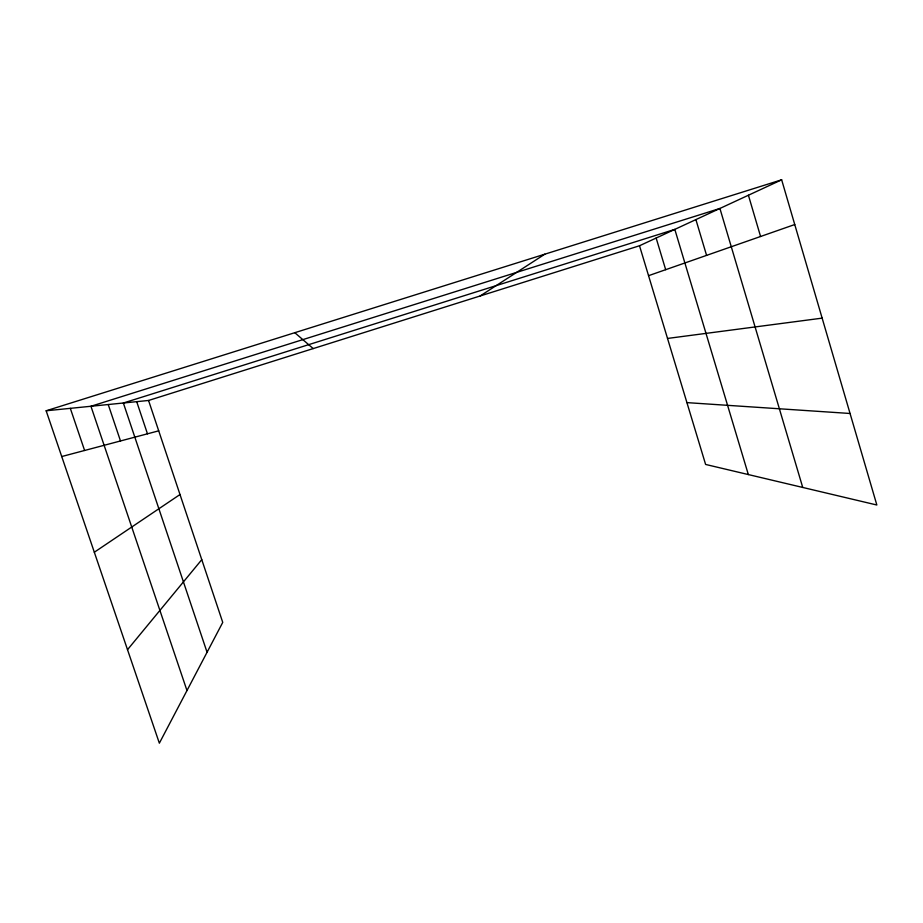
<?xml version="1.0" encoding="UTF-8"?>
<svg xmlns="http://www.w3.org/2000/svg" width="923" height="923" viewBox="0 0 923 923"><rect width="100%" height="100%" fill="white"/><g stroke="black" fill="none" stroke-linecap="round" stroke-linejoin="round"><path stroke-width="1.38" d="M127.512 649.688L201.768 559.661M94.319 552.231L179.997 494.532M480.11 295.995L544.812 254.194M639.512 245.76L781.654 179.812L876.85 505.008L705.61 464.442L639.512 245.76L148.557 400.467L46.15 410.781L159.356 743.188L222.743 622.39L148.557 400.467M648.557 275.677L794.749 224.543M46.15 410.781L781.654 179.812M61.737 456.539L158.71 430.833M667.525 338.441L822.151 318.135M686.92 402.624L850.06 413.481M294.806 332.695L313.209 348.582M70.321 408.347L84.604 450.47M186.977 690.554L90.939 406.27L719.917 208.46L802.733 487.448M207.064 652.261L123.359 403.005L674.817 229.389L748.334 474.56M108.233 404.528L120.498 440.963M136.696 401.655L147.472 433.81M656.149 238.042L665.679 269.689M695.896 219.605L706.58 255.383M748.415 195.238L760.575 236.496"/></g></svg>
